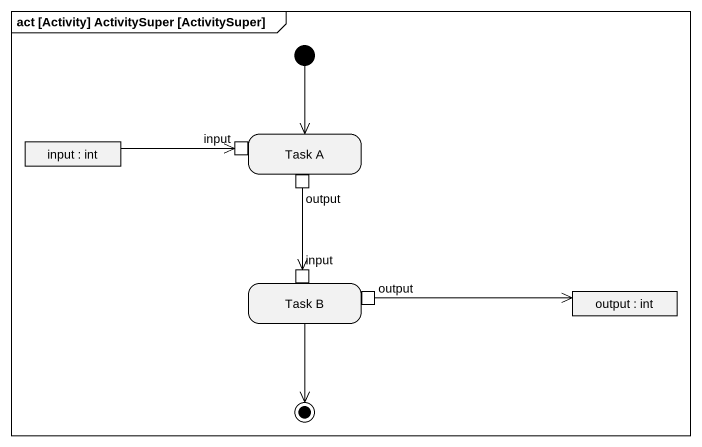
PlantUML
@startuml
mainframe act [Activity] ActivitySuper [ActivitySuper]
hide empty description
state "input : int" as input <<object>>
state "Task A" as Task_A {
  state "input" as input_2 <<inputPin>>
  state output <<outputPin>>
}
state "Task B" as Task_B {
  state "input" as input_3 <<inputPin>>
  state "output" as output_2 <<outputPin>>
}
state "output : int" as output_3 <<object>>
[*] --> Task_A
input -right-> input_2
output --> input_3
output_2 -right-> output_3
Task_B --> [*]
@enduml
